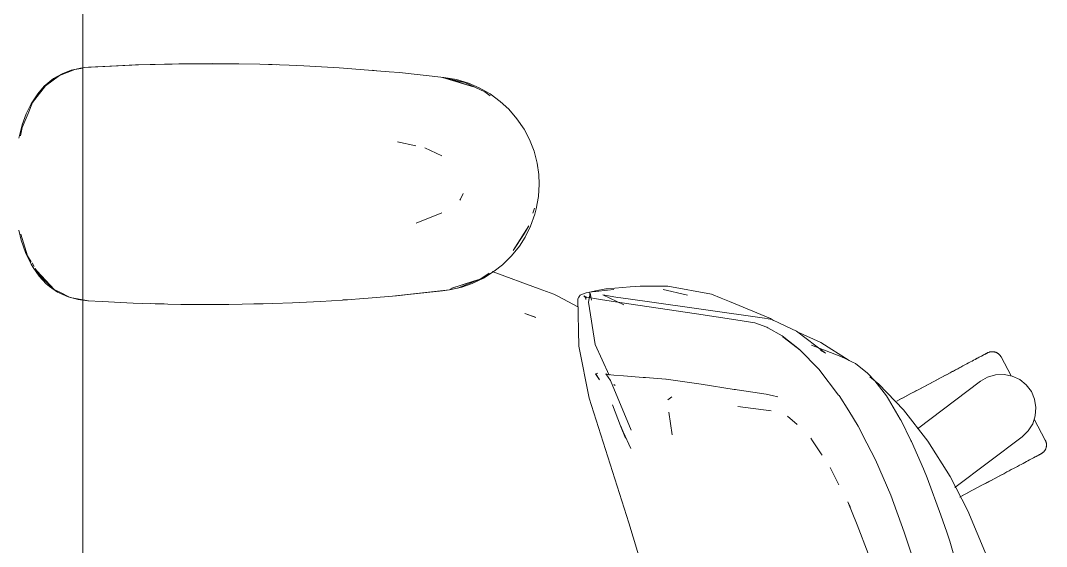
# Model space of a CAD drawing. Header units: millimetres. Extents: x 90978 to 295199, y -4084 to 97293.
# Drawn here: x 196721.9 to 197135, y 31252.4 to 31464.1 of the extents above; entities that cross this region are included whole.
import ezdxf

# ---------------------------------------------------------------- set-up
doc = ezdxf.new("R2010")
doc.units = ezdxf.units.MM
doc.header["$MEASUREMENT"] = 0
doc.layers.add('G-IMPT', color=8, linetype='CONTINUOUS', lineweight=9)
doc.layers.add('I-FURN', color=8, linetype='CONTINUOUS', lineweight=9)

msp = doc.modelspace()

# ---------------------------------------------------------------- linework, layer by layer
at = {"layer": 'G-IMPT'}
for p, q in [((196743.8, 31444.45), (196737.6, 31442.04)), ((196738.63, 31442.7), (196742.27, 31444.1)), ((196743.62, 31444.46), (196742.27, 31444.1)), ((196743.62, 31444.46), (196746.01, 31444.91)), ((196743.8, 31444.45), (196746.96, 31444.93)), ((196747.66, 31445.16), (196746.01, 31444.91)), ((196769.44, 31446.25), (196747.66, 31445.16)), ((196768.23, 31446.21), (196747.66, 31445.16)), ((196747.66, 31445.16), (196749.27, 31445.27)), ((196769.44, 31446.25), (196749.27, 31445.27)), ((196789.63, 31446.71), (196768.23, 31446.21)), ((196779.8, 31446.55), (196768.23, 31446.21)), ((196768.23, 31446.21), (196769.44, 31446.25)), ((196789.63, 31446.71), (196769.44, 31446.25)), ((196779.8, 31446.55), (196799.02, 31446.76)), ((196789.63, 31446.71), (196779.8, 31446.55)), ((196809.82, 31446.67), (196779.8, 31446.55)), ((196787.59, 31446.69), (196785.68, 31446.62)), ((196789.63, 31446.67), (196787.59, 31446.69)), ((196809.82, 31446.67), (196789.63, 31446.71)), ((196809.82, 31446.67), (196799.02, 31446.76)), ((196809.82, 31446.67), (196818.23, 31446.5)), ((196829.99, 31446.11), (196818.23, 31446.5)), ((196823.17, 31446.36), (196821.68, 31446.38)), ((196825.11, 31446.25), (196823.17, 31446.36)), ((196829.99, 31446.11), (196836.02, 31445.86)), ((196850.16, 31445.05), (196836.02, 31445.86)), ((196855.24, 31444.72), (196850.16, 31445.05)), ((196855.24, 31444.72), (196870.3, 31443.48)), ((196863.43, 31444.07), (196865.1, 31443.91)), ((196870.3, 31443.48), (196874.43, 31443.13)), ((196735.2, 31440.75), (196731.46, 31437.67)), ((196737.6, 31442.04), (196731.98, 31437.87)), ((196738.63, 31442.7), (196735.2, 31440.75)), ((196874.43, 31443.13), (196892.36, 31441.23)), ((196891.84, 31441.23), (196904.31, 31437.39)), ((196891.84, 31441.23), (196895.16, 31440.31)), ((196892.36, 31441.23), (196897.4, 31440.33)), ((196900.81, 31439.18), (196892.41, 31441.1)), ((196904.31, 31437.39), (196895.16, 31440.31)), ((196902.26, 31438.86), (196897.4, 31440.33)), ((196731.98, 31437.87), (196726.76, 31431.08)), ((196728.79, 31434.63), (196731.46, 31437.67)), ((196900.81, 31439.18), (196908.88, 31435.44)), ((196906.5, 31437.05), (196902.26, 31438.86)), ((196906.5, 31437.05), (196910.94, 31434.54)), ((196910.99, 31433.85), (196908.88, 31435.44)), ((196726.76, 31431.08), (196724.92, 31426.69)), ((196726.14, 31430.58), (196728.79, 31434.63)), ((196915.03, 31431.55), (196910.94, 31434.54)), ((196915.03, 31431.55), (196918.46, 31428.38)), ((196726.14, 31430.58), (196724.15, 31426.51)), ((196921.79, 31424.54), (196918.46, 31428.38)), ((196722.57, 31422.18), (196724.15, 31426.51)), ((196722.59, 31421.06), (196724.92, 31426.69)), ((196924.62, 31420.38), (196921.79, 31424.54)), ((196722.57, 31422.18), (196721.14, 31416.7)), ((196722.59, 31421.06), (196721.9, 31417.7)), ((196924.62, 31420.38), (196926.81, 31416.21)), ((196874.05, 31415.18), (196873.64, 31415.26)), ((196873.64, 31415.26), (196881.08, 31413.68)), ((196926.81, 31416.21), (196928.64, 31411.5)), ((196891.47, 31409.65), (196884.69, 31412.92)), ((196929.9, 31406.63), (196928.64, 31411.5)), ((196929.9, 31406.63), (196930.55, 31402.12)), ((196930.72, 31398.27), (196930.55, 31402.12)), ((196930.72, 31398.27), (196930.42, 31393.23)), ((196900.11, 31394.45), (196899.09, 31392.23)), ((196899.09, 31392.23), (196898.79, 31391.77)), ((196930.42, 31393.23), (196929.55, 31388.28)), ((196881.14, 31382.56), (196891.57, 31386.7)), ((196927.27, 31381.38), (196928.98, 31386.16)), ((196928.18, 31386.59), (196928.8, 31388.62)), ((196929.55, 31388.28), (196928.98, 31386.16)), ((196926.62, 31381.48), (196920.3, 31371.53)), ((196926.62, 31381.48), (196924.46, 31377.8)), ((196722.15, 31375.76), (196721.17, 31379.69)), ((196721.96, 31378.11), (196724.75, 31369.46)), ((196924.46, 31377.8), (196920.3, 31371.53)), ((196927.27, 31381.38), (196925.03, 31376.87)), ((196722.15, 31375.76), (196723.89, 31370.68)), ((196919.57, 31369.35), (196922.76, 31373.33)), ((196925.03, 31376.87), (196922.76, 31373.33)), ((196723.89, 31370.68), (196726.1, 31366.04)), ((196724.75, 31369.46), (196726.22, 31367)), ((196919.57, 31369.35), (196915.97, 31365.8)), ((196726.1, 31366.04), (196726.9, 31364.67)), ((196726.5, 31366.54), (196727.36, 31365.1)), ((196915.97, 31365.8), (196912.66, 31363.18)), ((196729.35, 31361.21), (196726.9, 31364.67)), ((196727.83, 31364.31), (196729.72, 31361.16)), ((196728.52, 31363.24), (196729.8, 31361.77)), ((196728.52, 31363.24), (196735.42, 31355.85)), ((196732.21, 31358.16), (196729.35, 31361.21)), ((196729.72, 31361.16), (196735.42, 31355.85)), ((196729.94, 31361.62), (196733.01, 31358.08)), ((196907.01, 31360.06), (196910.59, 31362.48)), ((196908.34, 31360.45), (196912.66, 31363.18)), ((196911.77, 31363.06), (196930.71, 31356.12)), ((196732.21, 31358.16), (196733.53, 31357.03)), ((196735.42, 31355.85), (196733.01, 31358.08)), ((196736.75, 31354.83), (196733.53, 31357.03)), ((196894.66, 31355.66), (196899.62, 31356.81)), ((196907.01, 31360.06), (196895.16, 31356.24)), ((196904.31, 31359.15), (196895.16, 31356.24)), ((196897.79, 31356.45), (196907.01, 31360.06)), ((196903.75, 31358.26), (196899.62, 31356.81)), ((196908.34, 31360.45), (196903.75, 31358.26)), ((196907.01, 31360.06), (196904.31, 31359.15)), ((196958.07, 31356.1), (196967.39, 31356.9)), ((196967.39, 31356.9), (196971.35, 31357.24)), ((196975.52, 31357.24), (196971.35, 31357.24)), ((196982.48, 31357.22), (196975.52, 31357.24)), ((196982.48, 31357.22), (197000.18, 31353.98)), ((196737.66, 31354.75), (196735.42, 31355.85)), ((196736.75, 31354.83), (196741.08, 31352.84)), ((196737.66, 31354.75), (196741.92, 31352.64)), ((196745.03, 31351.77), (196741.08, 31352.84)), ((196741.92, 31352.64), (196746.96, 31351.7)), ((196873.22, 31353.3), (196861.83, 31352.32)), ((196894.66, 31355.66), (196871.71, 31353.2)), ((196871.71, 31353.2), (196891.84, 31355.32)), ((196894.66, 31355.66), (196873.22, 31353.3)), ((196894.66, 31355.66), (196891.84, 31355.32)), ((196894.74, 31355.87), (196897.79, 31356.45)), ((196930.71, 31356.12), (196936.68, 31353.93)), ((196938.44, 31353), (196936.68, 31353.93)), ((196946.34, 31348.86), (196938.44, 31353)), ((196946.27, 31352.05), (196946.88, 31353.09)), ((196946.75, 31352.46), (196946.88, 31353.09)), ((196946.75, 31352.46), (196946.86, 31353.01)), ((196946.88, 31353.09), (196946.86, 31353.01)), ((196947.26, 31353.58), (196946.88, 31353.09)), ((196947.79, 31353.9), (196947.26, 31353.58)), ((196947.79, 31353.9), (196949.66, 31354.45)), ((196949.15, 31352.86), (196948.64, 31353.25)), ((196949.74, 31352.69), (196948.64, 31353.25)), ((196949.74, 31352.69), (196949.12, 31352.86)), ((196949.12, 31352.86), (196955.39, 31351.76)), ((196949.15, 31352.86), (196949.47, 31352.32)), ((196952.93, 31354.99), (196949.66, 31354.45)), ((196951.26, 31354.39), (196950.57, 31350.81)), ((196953.35, 31355.25), (196951.02, 31354.8)), ((196951.75, 31351.52), (196951.02, 31354.8)), ((196951.75, 31351.52), (196951.26, 31354.39)), ((196952.93, 31354.99), (196953.55, 31355.06)), ((196957.6, 31356.06), (196953.35, 31355.25)), ((196953.55, 31355.06), (196958.23, 31355.58)), ((196956.36, 31353.66), (196964.76, 31349.67)), ((196956.36, 31353.66), (196957.22, 31353.52)), ((196962.24, 31352.69), (196957.22, 31353.52)), ((196958.07, 31356.1), (196957.6, 31356.06)), ((196958.23, 31355.58), (196960.83, 31355.79)), ((196962.24, 31352.69), (196963.54, 31352.47)), ((196980.62, 31355.81), (196989.93, 31353.76)), ((196989.93, 31353.76), (196990.5, 31353.61)), ((197000.18, 31353.98), (197004.04, 31352.38)), ((196746.96, 31351.53), (196745.03, 31351.77)), ((196746.96, 31351.7), (196749.27, 31351.27)), ((196749.04, 31351.27), (196746.96, 31351.53)), ((196754.71, 31350.99), (196749.04, 31351.27)), ((196754.71, 31350.99), (196767.27, 31350.38)), ((196770.81, 31350.25), (196767.27, 31350.38)), ((196786.48, 31349.87), (196770.81, 31350.25)), ((196774.21, 31350.19), (196777.54, 31350.05)), ((196779.75, 31350.05), (196777.54, 31350.05)), ((196786.48, 31349.87), (196790.99, 31349.82)), ((196790.99, 31349.82), (196805.71, 31349.83)), ((196811.18, 31349.9), (196805.71, 31349.83)), ((196811.18, 31349.9), (196823.48, 31350.2)), ((196817.95, 31350.04), (196815.82, 31350.04)), ((196819.61, 31350.12), (196817.95, 31350.04)), ((196831.36, 31350.49), (196823.48, 31350.2)), ((196831.36, 31350.49), (196842.67, 31351.03)), ((196851.54, 31351.59), (196842.67, 31351.03)), ((196851.54, 31351.59), (196861.83, 31352.32)), ((196853.58, 31351.73), (196851.68, 31351.64)), ((196853.58, 31351.73), (196855, 31351.86)), ((196946.66, 31333.06), (196946.27, 31352.05)), ((196949.54, 31351.82), (196949.47, 31352.32)), ((196953.29, 31333.76), (196950.57, 31350.81)), ((196955.39, 31351.76), (196963.24, 31350.64)), ((196963.24, 31350.64), (196994.12, 31346.09)), ((196974.21, 31351.03), (196963.54, 31352.47)), ((196974.21, 31351.03), (197021.42, 31344.36)), ((197007.4, 31350.99), (197004.04, 31352.38)), ((197023.86, 31344.2), (197007.4, 31350.99)), ((196929.4, 31344.52), (196924.94, 31346.16)), ((196924.94, 31346.16), (196928.82, 31344.78)), ((196929.4, 31344.52), (196928.82, 31344.78)), ((196994.12, 31346.09), (197009.88, 31343.7)), ((197021.42, 31344.36), (197024.41, 31343.71)), ((197017.55, 31342.4), (197009.88, 31343.7)), ((197017.55, 31342.4), (197022.34, 31340.64)), ((197022.77, 31340.43), (197022.34, 31340.64)), ((197028.6, 31337.14), (197022.77, 31340.43)), ((197025.03, 31343.43), (197023.86, 31344.2)), ((197027.78, 31342.14), (197024.41, 31343.71)), ((197027.78, 31342.14), (197034.3, 31339.1)), ((197028.6, 31337.14), (197035.57, 31331.72)), ((197035.78, 31331.42), (197028.83, 31336.81)), ((197028.83, 31336.81), (197032.2, 31334.22)), ((197046, 31330.16), (197034.3, 31339.1)), ((197035.49, 31338.44), (197044.12, 31334.46)), ((196946.66, 31333.06), (196950.85, 31312.11)), ((196953.29, 31333.76), (196958.9, 31321.41)), ((197035.78, 31331.42), (197032.2, 31334.22)), ((197040.35, 31333.4), (197052.26, 31328.89)), ((197044.12, 31334.46), (197055.56, 31327.33)), ((197043.3, 31323.82), (197035.57, 31331.72)), ((197046, 31330.16), (197043.97, 31331.33)), ((197054.48, 31327.81), (197052.26, 31328.89)), ((197056.92, 31326.64), (197054.48, 31327.81)), ((197043.3, 31323.82), (197051.32, 31313.38)), ((197058.06, 31326.03), (197056.92, 31326.64)), ((197058.06, 31326.03), (197062.92, 31322.16)), ((196953.43, 31321.94), (196953.49, 31321.96)), ((196953.43, 31321.94), (196955.02, 31319.47)), ((196954.37, 31322.23), (196953.49, 31321.96)), ((196955.02, 31319.47), (196953.49, 31321.96)), ((196953.49, 31321.96), (196954.98, 31319.49)), ((196958.36, 31321.65), (196957.63, 31321.93)), ((196957.63, 31321.93), (196959.39, 31319.26)), ((196958.36, 31321.65), (196958.37, 31321.64)), ((196960.75, 31321.34), (196958.37, 31321.64)), ((196960.75, 31321.34), (196960.83, 31321.34)), ((196964.71, 31321.04), (196960.83, 31321.34)), ((196972.56, 31320.48), (196964.71, 31321.04)), ((196973.55, 31320.41), (196972.56, 31320.48)), ((196981.79, 31319.79), (196973.55, 31320.41)), ((196981.79, 31319.79), (196981.87, 31319.78)), ((196995.94, 31317.75), (196981.87, 31319.78)), ((197062.92, 31322.16), (197065.82, 31319.14)), ((197067.49, 31317.72), (197063.81, 31320.72)), ((196959.39, 31319.26), (196967.83, 31299.29)), ((196960.85, 31317.55), (196961.28, 31317.27)), ((196995.94, 31317.75), (197009.3, 31315.64)), ((197009.3, 31315.64), (197009.81, 31315.55)), ((197010.42, 31315.46), (197009.81, 31315.55)), ((197010.42, 31315.46), (197022.14, 31313.66)), ((197065.82, 31319.14), (197070.53, 31313.01)), ((197067.49, 31317.72), (197077.44, 31307.43)), ((196966.84, 31261.87), (196950.85, 31312.11)), ((196982.53, 31311.4), (196984.17, 31312.68)), ((197022.14, 31313.66), (197022.61, 31313.58)), ((197024.59, 31313.16), (197022.61, 31313.58)), ((197026.76, 31312.7), (197024.59, 31313.16)), ((197051.49, 31313.13), (197051.32, 31313.38)), ((197055.37, 31307.03), (197051.49, 31313.13)), ((197070.53, 31313.01), (197071.39, 31311.72)), ((197076.13, 31303.72), (197071.39, 31311.72)), ((196963.53, 31300.92), (196960.28, 31309.39)), ((197010.72, 31308.78), (197024.08, 31307)), ((197024.08, 31307), (197023.6, 31307.14)), ((197087.25, 31294.82), (197077.44, 31307.43)), ((196982.89, 31306.45), (196984.29, 31297.29)), ((196982.89, 31306.45), (196982.93, 31306.11)), ((197034.57, 31301.5), (197030.67, 31304.84)), ((197055.37, 31307.03), (197059.14, 31300.8)), ((197076.43, 31303.12), (197076.13, 31303.72)), ((197076.43, 31303.12), (197080.43, 31295.11)), ((196965.55, 31296.02), (196963.53, 31301.13)), ((196963.53, 31301.13), (196965.56, 31296.01)), ((196963.53, 31300.92), (196965.55, 31296.02)), ((197062.71, 31294.01), (197059.14, 31300.8)), ((196964.56, 31298.54), (196967.6, 31291.83)), ((197040.85, 31294.87), (197040.1, 31295.97)), ((197040.85, 31294.87), (197044.34, 31289.74)), ((197080.65, 31294.67), (197080.43, 31295.11)), ((197080.65, 31294.67), (197085.43, 31283.71)), ((197096.22, 31280.53), (197087.25, 31294.82)), ((197062.71, 31294.01), (197066.1, 31287.28)), ((197044.34, 31289.74), (197044.74, 31289.16)), ((197072.28, 31273.06), (197066.1, 31287.28)), ((197047.87, 31284.26), (197051.41, 31277.29)), ((197085.43, 31283.71), (197086.9, 31280.03)), ((197092.51, 31264.96), (197086.9, 31280.03)), ((197103.32, 31266.75), (197096.22, 31280.53)), ((197058.77, 31261.1), (197055.05, 31270.42)), ((197055.05, 31270.42), (197056.04, 31268.18)), ((197077.74, 31258.18), (197072.28, 31273.06)), ((197110.83, 31248.78), (197103.32, 31266.75)), ((196976.03, 31231.89), (196966.84, 31261.87)), ((197092.51, 31264.96), (197094.85, 31258.14)), ((197059.43, 31259.37), (197058.77, 31261.1)), ((197066.15, 31241.92), (197059.43, 31259.37)), ((197077.74, 31258.18), (197082.74, 31243.26)), ((197096.04, 31254.53), (197094.85, 31258.14)), ((197096.04, 31254.53), (197104.98, 31223.7))]:
    msp.add_line(p, q, dxfattribs=at)
at = {"layer": 'I-FURN'}
for p, q in [((196746.96, 30562.73), (196746.96, 32162.73)), ((196746.96, 32162.73), (196746.96, 30562.73)), ((197106.29, 31327.71), (197105.68, 31327.38)), ((197106.88, 31328.02), (197106.29, 31327.71)), ((197106.57, 31327.85), (197107.14, 31328.15)), ((197107.43, 31328.31), (197106.88, 31328.02)), ((197107.14, 31328.15), (197107.67, 31328.44)), ((197107.95, 31328.59), (197107.43, 31328.31)), ((197107.67, 31328.44), (197108.17, 31328.71)), ((197108.43, 31328.84), (197107.95, 31328.59)), ((197108.17, 31328.71), (197108.64, 31328.95)), ((197108.88, 31329.08), (197108.43, 31328.84)), ((197108.64, 31328.95), (197109.07, 31329.18)), ((197109.29, 31329.3), (197108.88, 31329.08)), ((197109.07, 31329.18), (197109.46, 31329.39)), ((197109.66, 31329.5), (197109.29, 31329.3)), ((197109.46, 31329.39), (197109.82, 31329.58)), ((197109.99, 31329.67), (197109.66, 31329.5)), ((197109.82, 31329.58), (197110.13, 31329.75)), ((197110.29, 31329.83), (197109.99, 31329.67)), ((197110.13, 31329.75), (197110.41, 31329.9)), ((197110.55, 31329.97), (197110.29, 31329.83)), ((197110.41, 31329.9), (197110.65, 31330.03)), ((197110.77, 31330.09), (197110.55, 31329.97)), ((197110.65, 31330.03), (197110.86, 31330.13)), ((197110.95, 31330.18), (197110.77, 31330.09)), ((197110.86, 31330.13), (197111.02, 31330.22)), ((197111.09, 31330.26), (197110.95, 31330.18)), ((197111.02, 31330.22), (197111.14, 31330.28)), ((197111.19, 31330.31), (197111.09, 31330.26)), ((197111.14, 31330.28), (197111.22, 31330.33)), ((197111.25, 31330.34), (197111.19, 31330.31)), ((197111.22, 31330.33), (197111.26, 31330.35)), ((197111.27, 31330.35), (197111.25, 31330.34)), ((197111.26, 31330.35), (197111.27, 31330.35)), ((197111.27, 31330.35), (197111.41, 31330.43)), ((197111.41, 31330.43), (197111.56, 31330.49)), ((197111.56, 31330.49), (197111.71, 31330.55)), ((197111.71, 31330.55), (197111.86, 31330.61)), ((197111.86, 31330.61), (197112.01, 31330.66)), ((197112.01, 31330.66), (197112.17, 31330.7)), ((197112.17, 31330.7), (197112.33, 31330.74)), ((197112.33, 31330.74), (197112.48, 31330.77)), ((197112.48, 31330.77), (197112.64, 31330.79)), ((197112.64, 31330.79), (197112.8, 31330.81)), ((197112.8, 31330.81), (197112.97, 31330.82)), ((197112.97, 31330.82), (197113.13, 31330.82)), ((197113.13, 31330.82), (197113.29, 31330.82)), ((197113.29, 31330.82), (197113.45, 31330.81)), ((197113.45, 31330.81), (197113.61, 31330.8)), ((197113.61, 31330.8), (197113.77, 31330.78)), ((197113.77, 31330.78), (197113.93, 31330.75)), ((197113.93, 31330.75), (197114.09, 31330.72)), ((197114.09, 31330.72), (197114.24, 31330.68)), ((197114.24, 31330.68), (197114.4, 31330.63)), ((197114.4, 31330.63), (197114.55, 31330.58)), ((197114.55, 31330.58), (197114.7, 31330.52)), ((197114.7, 31330.52), (197114.85, 31330.46)), ((197114.85, 31330.46), (197114.99, 31330.38)), ((197114.99, 31330.38), (197115.13, 31330.31)), ((197115.13, 31330.31), (197115.27, 31330.23)), ((197115.27, 31330.23), (197115.41, 31330.14)), ((197115.41, 31330.14), (197115.54, 31330.05)), ((197115.54, 31330.05), (197115.67, 31329.95)), ((197115.67, 31329.95), (197115.79, 31329.85)), ((197115.79, 31329.85), (197115.91, 31329.74)), ((197115.91, 31329.74), (197116.03, 31329.63)), ((197116.03, 31329.63), (197116.14, 31329.51)), ((197116.14, 31329.51), (197116.25, 31329.39)), ((197116.25, 31329.39), (197116.35, 31329.26)), ((197116.35, 31329.26), (197116.44, 31329.13)), ((197116.44, 31329.13), (197116.53, 31329)), ((197116.53, 31329), (197116.62, 31328.86)), ((197116.62, 31328.86), (197116.7, 31328.72)), ((197116.7, 31328.72), (197116.72, 31328.69)), ((197120.75, 31321.1), (197116.72, 31328.69)), ((197098.86, 31323.75), (197097.98, 31323.29)), ((197098.39, 31323.5), (197099.25, 31323.96)), ((197099.71, 31324.21), (197098.86, 31323.75)), ((197099.25, 31323.96), (197100.1, 31324.41)), ((197100.55, 31324.65), (197099.71, 31324.21)), ((197101.36, 31325.08), (197100.55, 31324.65)), ((197102.15, 31325.5), (197101.36, 31325.08)), ((197102.91, 31325.91), (197102.15, 31325.5)), ((197103.65, 31326.3), (197102.91, 31325.91)), ((197104.35, 31326.67), (197103.65, 31326.3)), ((197105.03, 31327.04), (197104.35, 31326.67)), ((197105.68, 31327.38), (197105.03, 31327.04)), ((197089.87, 31318.97), (197090.86, 31319.5)), ((197091.39, 31319.78), (197090.4, 31319.26)), ((197090.86, 31319.5), (197091.84, 31320.02)), ((197092.37, 31320.3), (197091.39, 31319.78)), ((197091.84, 31320.02), (197092.82, 31320.54)), ((197093.34, 31320.82), (197092.37, 31320.3)), ((197092.82, 31320.54), (197093.78, 31321.05)), ((197094.3, 31321.33), (197093.34, 31320.82)), ((197093.78, 31321.05), (197094.73, 31321.56)), ((197095.24, 31321.83), (197094.3, 31321.33)), ((197094.73, 31321.56), (197095.67, 31322.06)), ((197096.17, 31322.32), (197095.24, 31321.83)), ((197095.67, 31322.06), (197096.59, 31322.55)), ((197097.08, 31322.81), (197096.17, 31322.32)), ((197096.59, 31322.55), (197097.5, 31323.03)), ((197097.98, 31323.29), (197097.08, 31322.81)), ((197097.5, 31323.03), (197098.39, 31323.5)), ((197108.38, 31318.91), (197111.29, 31320.6)), ((197111.29, 31320.6), (197114.53, 31321.54)), ((197114.53, 31321.54), (197117.9, 31321.68)), ((197117.9, 31321.68), (197121.21, 31321.01)), ((197121.21, 31321.01), (197124.26, 31319.57)), ((197124.26, 31319.57), (197126.88, 31317.44)), ((197083.39, 31315.53), (197082.4, 31315)), ((197082.85, 31315.24), (197083.85, 31315.77)), ((197083.06, 31299.83), (197108.38, 31318.91)), ((197084.39, 31316.06), (197083.39, 31315.53)), ((197083.85, 31315.77), (197084.86, 31316.31)), ((197085.4, 31316.6), (197084.39, 31316.06)), ((197084.86, 31316.31), (197085.86, 31316.84)), ((197086.4, 31317.13), (197085.4, 31316.6)), ((197085.86, 31316.84), (197086.87, 31317.38)), ((197087.41, 31317.67), (197086.4, 31317.13)), ((197086.87, 31317.38), (197087.87, 31317.91)), ((197088.41, 31318.2), (197087.41, 31317.67)), ((197087.87, 31317.91), (197088.87, 31318.44)), ((197089.41, 31318.73), (197088.41, 31318.2)), ((197088.87, 31318.44), (197089.87, 31318.97)), ((197090.4, 31319.26), (197089.41, 31318.73)), ((197126.88, 31317.44), (197128.91, 31314.74)), ((197075.67, 31311.42), (197074.77, 31310.94)), ((197075.18, 31311.16), (197076.09, 31311.65)), ((197076.59, 31311.92), (197075.67, 31311.42)), ((197076.09, 31311.65), (197077.02, 31312.14)), ((197077.53, 31312.41), (197076.59, 31311.92)), ((197077.02, 31312.14), (197077.97, 31312.65)), ((197078.48, 31312.92), (197077.53, 31312.41)), ((197077.97, 31312.65), (197078.93, 31313.15)), ((197079.45, 31313.43), (197078.48, 31312.92)), ((197078.93, 31313.15), (197079.89, 31313.67)), ((197080.42, 31313.95), (197079.45, 31313.43)), ((197079.89, 31313.67), (197080.87, 31314.19)), ((197081.4, 31314.47), (197080.42, 31313.95)), ((197080.87, 31314.19), (197081.86, 31314.71)), ((197082.4, 31315), (197081.4, 31314.47)), ((197081.86, 31314.71), (197082.85, 31315.24)), ((197128.91, 31314.74), (197130.23, 31311.64)), ((197130.23, 31311.64), (197130.78, 31308.31)), ((197130.78, 31308.31), (197130.51, 31304.95)), ((197130.51, 31304.95), (197129.45, 31301.75)), ((197134.53, 31295.19), (197130.06, 31303.6)), ((197127.65, 31298.9), (197125.22, 31296.56)), ((197129.45, 31301.75), (197127.65, 31298.9)), ((197125.22, 31296.56), (197098.15, 31276.16)), ((197134.53, 31295.19), (197134.6, 31295.04)), ((197134.6, 31295.04), (197134.67, 31294.9)), ((197134.67, 31294.9), (197134.73, 31294.75)), ((197134.73, 31294.75), (197134.79, 31294.6)), ((197133.92, 31290.54), (197133.81, 31290.43)), ((197134.03, 31290.66), (197133.92, 31290.54)), ((197134.13, 31290.79), (197134.03, 31290.66)), ((197134.23, 31290.92), (197134.13, 31290.79)), ((197134.32, 31291.05), (197134.23, 31290.92)), ((197134.41, 31291.18), (197134.32, 31291.05)), ((197134.49, 31291.32), (197134.41, 31291.18)), ((197134.56, 31291.47), (197134.49, 31291.32)), ((197134.63, 31291.61), (197134.56, 31291.47)), ((197134.7, 31291.76), (197134.63, 31291.61)), ((197134.76, 31291.91), (197134.7, 31291.76)), ((197134.81, 31292.06), (197134.76, 31291.91)), ((197134.79, 31294.6), (197134.84, 31294.44)), ((197134.86, 31292.22), (197134.81, 31292.06)), ((197134.84, 31294.44), (197134.88, 31294.29)), ((197134.9, 31292.37), (197134.86, 31292.22)), ((197134.88, 31294.29), (197134.92, 31294.13)), ((197134.93, 31292.53), (197134.9, 31292.37)), ((197134.92, 31294.13), (197134.95, 31293.97)), ((197134.96, 31292.69), (197134.93, 31292.53)), ((197134.95, 31293.97), (197134.97, 31293.81)), ((197134.98, 31292.85), (197134.96, 31292.69)), ((197134.97, 31293.81), (197134.99, 31293.65)), ((197134.99, 31293.01), (197134.98, 31292.85)), ((197134.99, 31293.65), (197135, 31293.49)), ((197135, 31293.17), (197134.99, 31293.01)), ((197135, 31293.49), (197135, 31293.33)), ((197135, 31293.33), (197135, 31293.17)), ((197126.26, 31286.23), (197126.93, 31286.58)), ((197126.93, 31286.58), (197127.56, 31286.92)), ((197127.56, 31286.92), (197128.16, 31287.24)), ((197128.47, 31287.4), (197127.89, 31287.09)), ((197128.16, 31287.24), (197128.73, 31287.54)), ((197129.03, 31287.7), (197128.47, 31287.4)), ((197128.73, 31287.54), (197129.27, 31287.82)), ((197129.54, 31287.97), (197129.03, 31287.7)), ((197129.27, 31287.82), (197129.77, 31288.09)), ((197130.02, 31288.23), (197129.54, 31287.97)), ((197129.77, 31288.09), (197130.23, 31288.34)), ((197130.47, 31288.46), (197130.02, 31288.23)), ((197130.23, 31288.34), (197130.66, 31288.57)), ((197130.88, 31288.68), (197130.47, 31288.46)), ((197130.66, 31288.57), (197131.06, 31288.78)), ((197131.25, 31288.88), (197130.88, 31288.68)), ((197131.06, 31288.78), (197131.41, 31288.96)), ((197131.59, 31289.06), (197131.25, 31288.88)), ((197131.41, 31288.96), (197131.73, 31289.13)), ((197131.89, 31289.22), (197131.59, 31289.06)), ((197131.73, 31289.13), (197132.01, 31289.28)), ((197132.14, 31289.35), (197131.89, 31289.22)), ((197132.01, 31289.28), (197132.25, 31289.41)), ((197132.36, 31289.47), (197132.14, 31289.35)), ((197132.25, 31289.41), (197132.45, 31289.52)), ((197132.54, 31289.57), (197132.36, 31289.47)), ((197132.45, 31289.52), (197132.61, 31289.6)), ((197132.68, 31289.64), (197132.54, 31289.57)), ((197132.61, 31289.6), (197132.74, 31289.67)), ((197132.78, 31289.69), (197132.68, 31289.64)), ((197132.74, 31289.67), (197132.82, 31289.71)), ((197132.85, 31289.73), (197132.78, 31289.69)), ((197132.82, 31289.71), (197132.86, 31289.73)), ((197132.87, 31289.74), (197132.85, 31289.73)), ((197132.86, 31289.73), (197132.87, 31289.74)), ((197132.9, 31289.76), (197132.87, 31289.74)), ((197133.04, 31289.84), (197132.9, 31289.76)), ((197133.18, 31289.92), (197133.04, 31289.84)), ((197133.31, 31290.01), (197133.18, 31289.92)), ((197133.44, 31290.11), (197133.31, 31290.01)), ((197133.57, 31290.21), (197133.44, 31290.11)), ((197133.69, 31290.32), (197133.57, 31290.21)), ((197133.81, 31290.43), (197133.69, 31290.32)), ((197118.19, 31281.93), (197119.09, 31282.41)), ((197119.09, 31282.41), (197119.98, 31282.89)), ((197119.98, 31282.89), (197120.85, 31283.35)), ((197120.85, 31283.35), (197121.7, 31283.8)), ((197121.7, 31283.8), (197122.52, 31284.24)), ((197122.52, 31284.24), (197123.32, 31284.66)), ((197123.32, 31284.66), (197124.1, 31285.08)), ((197124.1, 31285.08), (197124.85, 31285.47)), ((197124.85, 31285.47), (197125.57, 31285.86)), ((197125.57, 31285.86), (197126.26, 31286.23)), ((197110.47, 31277.83), (197111.46, 31278.36)), ((197112, 31278.64), (197111.01, 31278.11)), ((197111.46, 31278.36), (197112.46, 31278.88)), ((197112.99, 31279.17), (197112, 31278.64)), ((197112.46, 31278.88), (197113.44, 31279.41)), ((197113.97, 31279.69), (197112.99, 31279.17)), ((197113.44, 31279.41), (197114.41, 31279.93)), ((197114.94, 31280.2), (197113.97, 31279.69)), ((197114.41, 31279.93), (197115.38, 31280.44)), ((197115.89, 31280.71), (197114.94, 31280.2)), ((197115.38, 31280.44), (197116.33, 31280.94)), ((197116.84, 31281.21), (197115.89, 31280.71)), ((197116.33, 31280.94), (197117.27, 31281.44)), ((197117.77, 31281.71), (197116.84, 31281.21)), ((197117.27, 31281.44), (197118.19, 31281.93)), ((197118.68, 31282.19), (197117.77, 31281.71)), ((197102.47, 31273.57), (197103.46, 31274.1)), ((197103.99, 31274.38), (197103, 31273.86)), ((197103.46, 31274.1), (197104.45, 31274.63)), ((197104.99, 31274.91), (197103.99, 31274.38)), ((197104.45, 31274.63), (197105.45, 31275.16)), ((197105.99, 31275.45), (197104.99, 31274.91)), ((197105.45, 31275.16), (197106.45, 31275.69)), ((197106.99, 31275.98), (197105.99, 31275.45)), ((197106.45, 31275.69), (197107.46, 31276.23)), ((197108, 31276.52), (197106.99, 31275.98)), ((197107.46, 31276.23), (197108.46, 31276.76)), ((197109, 31277.05), (197108, 31276.52)), ((197108.46, 31276.76), (197109.47, 31277.3)), ((197110.01, 31277.58), (197109, 31277.05)), ((197109.47, 31277.3), (197110.47, 31277.83)), ((197111.01, 31278.11), (197110.01, 31277.58)), ((197101.04, 31272.82), (197100.08, 31272.3)), ((197100.52, 31272.54), (197101.49, 31273.05)), ((197102.02, 31273.33), (197101.04, 31272.82)), ((197101.49, 31273.05), (197102.47, 31273.57)), ((197103, 31273.86), (197102.02, 31273.33))]:
    msp.add_line(p, q, dxfattribs=at)

doc.saveas('drawing.dxf')
